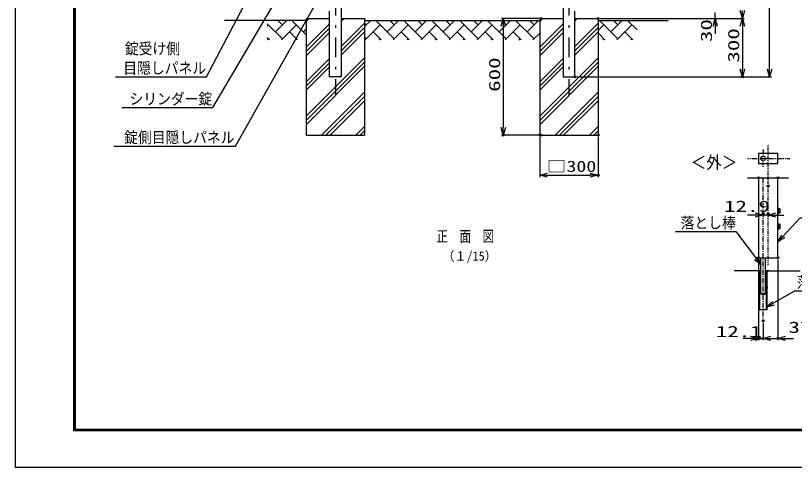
# Model space of a CAD drawing. Units: millimetres, scale not verified. Extents: x -4455 to 4455, y -3150 to 3150.
# Drawn here: x -4455 to -453, y -3150 to -829 of the extents above; entities that cross this region are included whole.
import ezdxf
from ezdxf.enums import TextEntityAlignment as Align

# ---------------------------------------------------------------- set-up
doc = ezdxf.new("R2010")
doc.units = ezdxf.units.MM
doc.header["$LTSCALE"] = 20
doc.header["$PDMODE"] = 32
doc.header["$PDSIZE"] = 10
doc.linetypes.add('USER1', pattern=[10.7, 5, -2.5, 0.7, -2.5])
doc.linetypes.add('USER2', pattern=[0.375, 0.25, -0.125])
for name, color, linetype, lineweight in [('0-0_外形線', 7, 'Continuous', 25), ('0-1_寸法線', 4, 'Continuous', 25), ('0-2_0', 3, 'USER2', 25), ('0-5_軸線', 2, 'USER1', 25), ('0-6_扉縦枠', 7, 'Continuous', 25), ('0-9_ハッチング', 4, 'Continuous', 25), ('0-C_1', 7, 'Continuous', 25)]:
    doc.layers.add(name, color=color, linetype=linetype, lineweight=lineweight)
doc.layers.add('0-3_DEFPOINTS', color=7, linetype='Continuous')
doc.styles.add('ＭＳ ゴシック', font='')
doc.styles.get('ＭＳ ゴシック').set_extended_font_data('MS Gothic')

# ---------------------------------------------------------------- blocks, each defined once
blk = doc.blocks.new('_Open30')
at = {"layer": '0-2_0', "color": 4, "linetype": 'Continuous'}
blk.add_line((0, 0), (-20, 0), dxfattribs=at)
blk.add_lwpolyline([(-20, 5.36), (0, 0), (-20, -5.36)], dxfattribs=at)
blk = doc.blocks.new('otosi')
at = {"layer": '0-0_外形線', "color": 4}
for p, q in [((-2167.7, -2001.9), (-740.9, -2001.9)), ((-1001, -2001.9), (-740.9, -2001.9)), ((-740.9, -2001.9), (-721.3, -1960.1)), ((-651.7, -2043.8), (-721.3, -1960.1)), ((-651.7, -2043.8), (-632.1, -2001.9)), ((-632.1, -2001.9), (-17.4, -2001.9)), ((-632.1, -2001.9), (2049.1, -2001.9)), ((-333.4, -11556.7), (3250.9, -11556.7))]:
    blk.add_line(p, q, dxfattribs=at)
at = {"layer": '0-0_外形線'}
for p, q in [((-1057.4, -2001.9), (-1057.4, -10196.7)), ((942.6, -10196.7), (942.6, -2001.9)), ((942.6, -5076.7), (942.6, -5716.7)), ((982.6, -5076.7), (942.6, -5076.7)), ((982.6, -5076.7), (982.6, -5716.7)), ((1148.6, -5165.7), (982.6, -5165.7)), ((1148.6, -5281.3), (982.6, -5281.3)), ((1148.6, -5512.1), (982.6, -5512.1)), ((1148.6, -5165.7), (988.6, -5165.7)), ((1148.6, -5281.3), (988.6, -5281.3)), ((1148.6, -5512.1), (988.6, -5512.1)), ((1148.6, -5165.7), (1148.6, -5627.7)), ((982.6, -5716.7), (942.6, -5716.7)), ((1148.6, -5627.7), (982.6, -5627.7)), ((1148.6, -5627.7), (988.6, -5627.7)), ((942.6, -6676.7), (942.6, -7316.7)), ((982.6, -6696.7), (942.6, -6696.7)), ((982.6, -6676.7), (982.6, -7316.7)), ((1148.6, -6765.7), (982.6, -6765.7)), ((1148.6, -6881.3), (982.6, -6881.3)), ((1148.6, -7112.1), (982.6, -7112.1)), ((1148.6, -6765.7), (988.6, -6765.7)), ((1148.6, -6881.3), (988.6, -6881.3)), ((1148.6, -7112.1), (988.6, -7112.1)), ((1148.6, -6765.7), (1148.6, -7227.7)), ((982.6, -7316.7), (942.6, -7316.7)), ((1148.6, -7227.7), (982.6, -7227.7)), ((1148.6, -7227.7), (988.6, -7227.7)), ((-1057.4, -10196.7), (942.6, -10196.7)), ((-813.4, -13876.7), (-813.4, -10196.7)), ((-333.4, -13876.7), (-333.4, -10196.7)), ((-973.4, -15556.7), (-973.4, -11556.7)), ((-925.4, -15556.7), (-925.4, -11556.7)), ((-221.4, -15556.7), (-221.4, -11556.7)), ((-173.4, -15556.7), (-173.4, -11556.7)), ((-813.4, -13876.7), (-333.4, -13876.7)), ((-733.4, -13956.7), (-813.4, -13876.7)), ((-733.4, -13956.7), (-413.4, -13956.7)), ((-413.4, -13956.7), (-333.4, -13876.7)), ((-173.4, -15556.7), (-973.4, -15556.7))]:
    blk.add_line(p, q, dxfattribs=at)
at = {"layer": '0-1_寸法線'}
for p, q in [((-1373.4, -5813.9), (-2173.4, -5813.9)), ((-57.4, -5813.9), (-573.4, -5813.9)), ((-573.4, -5852), (-573.4, -6013.9)), ((-57.4, -5852), (-57.4, -6013.9)), ((742.6, -5813.9), (1542.6, -5813.9)), ((-1057.4, -10396.7), (-1057.4, -18684.1)), ((942.6, -10396.7), (942.6, -18684.1)), ((-573.4, -16874.1), (-573.4, -18684.1)), ((-573.4, -16874.1), (-573.4, -18684.1)), ((-1857.4, -18484.1), (-2657.4, -18484.1)), ((-1373.4, -18484.1), (-2173.4, -18484.1)), ((-1057.4, -18484.1), (-573.4, -18484.1)), ((-573.4, -18484.1), (942.6, -18484.1)), ((226.6, -18484.1), (1026.6, -18484.1)), ((1742.6, -18484.1), (2542.6, -18484.1))]:
    blk.add_line(p, q, dxfattribs=at)
blk.add_lwpolyline([(-1057.4, -520), (942.6, -520), (942.6, 520), (-1057.4, 520)], close=True, dxfattribs=at)
for points in [[(9406.2, -6131.1), (3198.8, -6131.1), (970.1, -8535.7)], [(-9579.9, -7512.8), (-3372.4, -7512.8), (-837.7, -10879.4)], [(10442.2, -13625.9), (2659.9, -13625.9), (-180.7, -15247.9)]]:
    blk.add_lwpolyline(points, dxfattribs=at)
at = {"layer": '0-2_0', "color": 4, "linetype": 'Continuous'}
for p, q in [((-813.4, -11556.7), (-3550.4, -11556.7)), ((3.7, -11556.7), (-333.4, -11556.7))]:
    blk.add_line(p, q, dxfattribs=at)
at = {"layer": '0-3_DEFPOINTS', "color": 4}
for p in [(-1057.4, -2001.9), (942.6, -2001.9), (-57.4, -2832.7), (-934.5, -13038.4), (-238.9, -13265.1)]:
    blk.add_point(p, dxfattribs=at)
at = {"layer": '0-3_DEFPOINTS'}
for p in [(-573.4, -5652), (-573.4, -5813.9), (-57.4, -5652), (-1057.4, -10196.7), (942.6, -10196.7), (-573.4, -16674.1), (-573.4, -18484.1), (942.6, -18484.1)]:
    blk.add_point(p, dxfattribs=at)
at = {"layer": '0-5_軸線'}
for p, q in [((-573.4, 924.7), (-573.4, 267)), ((-57.4, -10959), (-57.4, 1460.8)), ((-2168.8, 0), (2168.8, 0)), ((-627.4, 0), (-840.4, 0)), ((-600.4, 0), (-546.4, 0)), ((-573.4, -27), (-573.4, 27)), ((-519.4, 0), (-306.4, 0)), ((-573.4, -857), (-573.4, -267)), ((-573.4, -16674.1), (-573.4, -2001.9))]:
    blk.add_line(p, q, dxfattribs=at)
blk.add_circle((-573.4, 0), 240, dxfattribs=at)
at = {"layer": '0-6_扉縦枠', "color": 4}
blk.add_line((-1057.4, -10196.7), (-813.4, -10196.7), dxfattribs=at)
at = {"layer": '0-1_寸法線', "xscale": 40, "yscale": 40}
for p in [(-573.4, -5813.9), (-1057.4, -18484.1), (-573.4, -18484.1)]:
    blk.add_blockref('_Open30', p, dxfattribs=at)
for p, rotation in [((-57.4, -5813.9), 180), ((942.6, -8564.8), 226.66562), ((-813.4, -10911.1), 307.40873), ((-215.6, -15267.6), 209.38363), ((-573.4, -18484.1), 180), ((942.6, -18484.1), 180)]:
    blk.add_blockref('_Open30', p, dxfattribs=dict(at, rotation=rotation))
at = {"layer": '0-0_外形線', "style": 'ＭＳ ゴシック', "width": 0.9}
for s, p in [('＜外＞', (-8008.8, -1455)), ('＜内＞', (3952.2, -1402.8)), ('落とし部', (7706.1, -17695.9))]:
    blk.add_text(s, height=1299, dxfattribs=at).set_placement(p, align=Align.BOTTOM_LEFT)
at = {"layer": '0-1_寸法線', "color": 2, "style": 'ＭＳ ゴシック', "width": 1.5}
for s, p in [('12.9', (-4585.7, -5835.9)), ('37.9', (2029.1, -18266.6)), ('12.1', (-5428.8, -18706.1))]:
    blk.add_text(s, height=1155, dxfattribs=at).set_placement(p, align=Align.BOTTOM_LEFT)
at = {"layer": '0-2_0', "color": 2, "style": 'ＭＳ ゴシック', "width": 0.9}
for s, p in [('錠受け側', (3438.8, -4153.1)), ('扉縦枠', (3438.8, -6153.1)), ('落とし棒', (-9052.4, -7534.9)), ('落とし受け', (2899.9, -13647.9))]:
    blk.add_text(s, height=1155, dxfattribs=at).set_placement(p, align=Align.BOTTOM_LEFT)

msp = doc.modelspace()

# ---------------------------------------------------------------- linework, layer by layer
at = {"layer": '0-0_外形線'}
for p, q in [((-2781.2, -509.03), (-2781.2, -1143.53)), ((-1641.7, -688.52), (-1641.7, -1143.53)), ((-2841.7, -1143.53), (-2841.7, -805.88)), ((-1581.2, -1143.53), (-1581.2, -805.88)), ((-2961.45, -853.53), (-3381.45, -853.53)), ((-2961.45, -843.53), (-2961.45, -1443.53)), ((-2961.45, -843.53), (-2841.7, -843.53)), ((-2781.2, -843.53), (-2661.45, -843.53)), ((-2661.5, -853.53), (-1761.45, -853.53)), ((-2661.45, -843.53), (-2661.45, -1443.53)), ((-1761.45, -843.53), (-1641.7, -843.53)), ((-1761.45, -843.53), (-1761.45, -1443.53)), ((-1581.2, -843.53), (-1461.45, -843.53)), ((-1461.45, -843.53), (-1461.45, -1443.53)), ((-1461.45, -853.53), (-1101.45, -853.53)), ((-2781.2, -1143.53), (-2841.7, -1143.53)), ((-1641.7, -1143.53), (-1581.2, -1143.53)), ((-2961.45, -1443.53), (-2661.45, -1443.53)), ((-1761.45, -1443.53), (-1461.45, -1443.53))]:
    msp.add_line(p, q, dxfattribs=at)
at = {"layer": '0-1_寸法線'}
for p, q in [((-580.23, -1103.53), (-580.23, 919.48)), ((-860.23, -843.53), (-860.23, -813.52)), ((-1766.2, -843.53), (-1958.77, -843.53)), ((-1451.5, -843.53), (-850.23, -843.53)), ((-1451.5, -843.53), (-710.23, -843.53)), ((-1451.5, -843.53), (-710.23, -843.53)), ((-1948.77, -883.53), (-1948.77, -1403.53)), ((-860.23, -883.53), (-860.23, -923.53)), ((-720.23, -883.53), (-720.23, -1103.53)), ((-1571.2, -1143.53), (-570.23, -1143.53)), ((-1571.2, -1143.53), (-710.23, -1143.53)), ((-1766.2, -1443.53), (-1958.77, -1443.53)), ((-1761.45, -1452.45), (-1761.45, -1658.36)), ((-1461.45, -1452.45), (-1461.45, -1658.36)), ((-1721.45, -1648.36), (-1501.45, -1648.36))]:
    msp.add_line(p, q, dxfattribs=at)
for points in [[(-3909.65, -1301.91), (-3441.79, -1301.91), (-2698.44, -38.59)], [(-3950.59, -1499.88), (-3325.25, -1499.88), (-2543.09, -111.37)], [(-3941.3, -1143.82), (-3473.45, -1143.82), (-2932.86, -112.24)]]:
    msp.add_lwpolyline(points, dxfattribs=at)
at = {"layer": '0-2_0', "linetype": 'Continuous'}
msp.add_lwpolyline([(-4455.1, 3150.06), (4454.9, 3150.06), (4454.9, -3149.94), (-4455.1, -3149.94)], close=True, dxfattribs=at)
at = {"layer": '0-2_0', "color": 7, "linetype": 'Continuous'}
for points in [[(-4155.1, 2962.56), (4154.9, 2962.56), (4154.9, -2962.44), (-4155.1, -2962.44)], [(-4153.22, 2960.68), (4153.03, 2960.68), (4153.03, -2960.57), (-4153.22, -2960.57)], [(-4151.35, 2958.81), (4151.15, 2958.81), (4151.15, -2958.69), (-4151.35, -2958.69)], [(-4149.47, 2956.93), (4149.28, 2956.93), (4149.28, -2956.82), (-4149.47, -2956.82)], [(-4147.6, 2955.06), (4147.4, 2955.06), (4147.4, -2954.94), (-4147.6, -2954.94)]]:
    msp.add_lwpolyline(points, close=True, dxfattribs=at)
at = {"layer": '0-3_DEFPOINTS'}
for p in [(-1756.2, -843.53), (-1461.5, -843.53), (-1461.5, -843.53), (-1581.2, -1143.53), (-720.23, -1143.53), (-1948.77, -1443.53), (-1761.45, -1442.45), (-1756.2, -1443.53), (-1461.45, -1442.45), (-1461.45, -1648.36)]:
    msp.add_point(p, dxfattribs=at)
at = {"layer": '0-5_軸線'}
for p, q in [((-2811.45, 984.04), (-2811.45, -1239.46)), ((-1611.45, 984.04), (-1611.45, -1239.46))]:
    msp.add_line(p, q, dxfattribs=at)
at = {"layer": '0-9_ハッチング'}
for p, q in [((-3084.04, -948.19), (-3161.45, -870.78)), ((-3161.45, -881.92), (-3155.88, -876.35)), ((-3119.96, -912.27), (-3061.21, -853.53)), ((-3084.04, -876.35), (-3106.87, -853.53)), ((-3089.37, -953.53), (-3012.2, -876.35)), ((-2961.45, -927.1), (-3035.02, -853.53)), ((-2961.45, -855.26), (-2963.18, -853.53)), ((-2961.45, -859.33), (-2945.64, -843.53)), ((-2961.45, -991.91), (-2841.7, -872.16)), ((-2781.2, -855.86), (-2768.87, -843.53)), ((-2781.2, -988.44), (-2661.45, -868.69)), ((-2661.45, -884.81), (-2630.16, -853.53)), ((-2652.99, -876.35), (-2661.45, -867.89)), ((-2658.32, -953.53), (-2581.15, -876.35)), ((-2509.3, -948.19), (-2603.97, -853.53)), ((-2545.22, -912.27), (-2486.48, -853.53)), ((-2509.3, -876.35), (-2532.13, -853.53)), ((-2514.64, -953.53), (-2437.46, -876.35)), ((-2365.62, -948.19), (-2460.29, -853.53)), ((-2401.54, -912.27), (-2342.79, -853.53)), ((-2365.62, -876.35), (-2388.44, -853.53)), ((-2370.95, -953.53), (-2293.78, -876.35)), ((-2221.94, -948.19), (-2316.6, -853.53)), ((-2257.86, -912.27), (-2199.11, -853.53)), ((-2221.94, -876.35), (-2244.76, -853.53)), ((-2227.27, -953.53), (-2150.09, -876.35)), ((-2078.25, -948.19), (-2172.92, -853.53)), ((-2114.17, -912.27), (-2055.43, -853.53)), ((-2078.25, -876.35), (-2101.08, -853.53)), ((-2083.58, -953.53), (-2006.41, -876.35)), ((-1934.57, -948.19), (-2029.23, -853.53)), ((-1970.49, -912.27), (-1911.74, -853.53)), ((-1934.57, -876.35), (-1957.39, -853.53)), ((-1939.9, -953.53), (-1862.73, -876.35)), ((-1790.88, -948.19), (-1885.55, -853.53)), ((-1826.8, -912.27), (-1768.06, -853.53)), ((-1790.88, -876.35), (-1813.71, -853.53)), ((-1761.45, -859.33), (-1745.64, -843.53)), ((-1761.45, -991.91), (-1641.7, -872.16)), ((-1581.2, -855.86), (-1568.87, -843.53)), ((-1581.2, -988.44), (-1461.45, -868.69)), ((-1461.45, -906.13), (-1431.67, -876.35)), ((-1359.83, -948.19), (-1454.5, -853.53)), ((-1395.75, -912.27), (-1337.01, -853.53)), ((-1359.83, -876.35), (-1382.66, -853.53)), ((-1365.16, -953.53), (-1287.99, -876.35)), ((-1261.45, -902.89), (-1310.81, -853.53)), ((-3006.87, -953.53), (-3048.12, -912.27)), ((-2976.28, -912.27), (-2961.45, -897.44)), ((-2961.45, -1014.01), (-2841.7, -894.26)), ((-2961.45, -1036.11), (-2841.7, -916.36)), ((-2781.2, -1010.54), (-2661.45, -890.79)), ((-2781.2, -1032.63), (-2661.45, -912.88)), ((-2575.81, -953.53), (-2617.07, -912.27)), ((-2432.13, -953.53), (-2473.38, -912.27)), ((-2288.44, -953.53), (-2329.7, -912.27)), ((-2144.76, -953.53), (-2186.01, -912.27)), ((-2001.08, -953.53), (-2042.33, -912.27)), ((-1857.39, -953.53), (-1898.65, -912.27)), ((-1796.22, -953.53), (-1761.45, -918.76)), ((-1761.45, -1014.01), (-1641.7, -894.26)), ((-1761.45, -1036.11), (-1641.7, -916.36)), ((-1581.2, -1010.54), (-1461.45, -890.79)), ((-1581.2, -1032.63), (-1461.45, -912.88)), ((-1426.34, -953.53), (-1461.45, -918.42)), ((-1282.66, -953.53), (-1323.91, -912.27)), ((-3150.55, -953.53), (-3161.45, -942.63)), ((-3161.21, -953.53), (-3155.88, -948.19)), ((-3017.53, -953.53), (-3012.2, -948.19)), ((-2652.99, -948.19), (-2661.45, -939.73)), ((-2586.48, -953.53), (-2581.15, -948.19)), ((-2442.79, -953.53), (-2437.46, -948.19)), ((-2299.11, -953.53), (-2293.78, -948.19)), ((-2155.43, -953.53), (-2150.09, -948.19)), ((-2011.74, -953.53), (-2006.41, -948.19)), ((-1868.06, -953.53), (-1862.73, -948.19)), ((-1437.01, -953.53), (-1431.67, -948.19)), ((-1293.32, -953.53), (-1287.99, -948.19)), ((-2961.45, -1345.47), (-2661.45, -1045.47)), ((-2961.45, -1168.69), (-2841.7, -1048.94)), ((-2961.45, -1367.56), (-2661.45, -1067.56)), ((-2961.45, -1190.79), (-2841.7, -1071.04)), ((-1761.45, -1345.47), (-1461.45, -1045.47)), ((-1761.45, -1168.69), (-1641.7, -1048.94)), ((-1761.45, -1367.56), (-1461.45, -1067.56)), ((-1761.45, -1190.79), (-1641.7, -1071.04)), ((-2961.45, -1389.66), (-2661.45, -1089.66)), ((-2961.45, -1212.88), (-2841.7, -1093.13)), ((-1761.45, -1389.66), (-1461.45, -1089.66)), ((-1761.45, -1212.88), (-1641.7, -1093.13)), ((-2882.73, -1443.53), (-2661.45, -1222.24)), ((-1682.73, -1443.53), (-1461.45, -1222.24)), ((-2860.63, -1443.53), (-2661.45, -1244.34)), ((-2838.54, -1443.53), (-2661.45, -1266.44)), ((-1660.63, -1443.53), (-1461.45, -1244.34)), ((-1638.54, -1443.53), (-1461.45, -1266.44)), ((-2705.95, -1443.53), (-2661.45, -1399.02)), ((-1505.95, -1443.53), (-1461.45, -1399.02)), ((-2683.86, -1443.53), (-2661.45, -1421.12)), ((-1483.86, -1443.53), (-1461.45, -1421.12)), ((-2661.76, -1443.53), (-2661.45, -1443.21)), ((-1461.76, -1443.53), (-1461.45, -1443.21))]:
    msp.add_line(p, q, dxfattribs=at)

# ---------------------------------------------------------------- block references
at = {"layer": '0-1_寸法線', "xscale": 2, "yscale": 2}
for p, rotation in [((-720.23, -843.53), 270), ((-1948.77, -843.53), 90), ((-860.23, -843.53), 90), ((-720.23, -843.53), 90), ((-720.23, -1143.53), 270), ((-580.23, -1143.53), 270), ((-1948.77, -1443.53), 270), ((-1761.45, -1648.36), 180)]:
    msp.add_blockref('_Open30', p, dxfattribs=dict(at, rotation=rotation))
msp.add_blockref('_Open30', (-1461.45, -1648.36), dxfattribs=at)
at = {"layer": '0-2_0', "xscale": 0.05, "yscale": 0.05}
msp.add_blockref('otosi', (-584.85, -1562.75), dxfattribs=at)

# ---------------------------------------------------------------- texts
at = {"layer": '0-1_寸法線', "color": 2, "style": 'ＭＳ ゴシック', "width": 1.5}
for s, p in [('30', (-859.13, -965.16)), ('300', (-719.13, -1070.67)), ('600', (-1947.66, -1220.67))]:
    msp.add_text(s, height=57.77, rotation=90, dxfattribs=at).set_placement(p, align=Align.BOTTOM_LEFT)
at = {"layer": '0-1_寸法線', "color": 2, "style": 'ＭＳ ゴシック'}
for s, height, width, p in [('錠受け側', 57.77, 0.9, (-3893.45, -1044.93)), ('目隠しパネル', 57.77, 0.9, (-3901.45, -1144.93)), ('シリンダー錠', 57.77, 0.9, (-3869.79, -1303.01)), ('錠側目隠しパネル', 57.77, 0.9, (-3897.25, -1500.99)), ('□300', 57.73, 1.3, (-1726.59, -1649.46))]:
    msp.add_text(s, height=height, dxfattribs=dict(at, width=width)).set_placement(p, align=Align.BOTTOM_LEFT)
at = {"layer": '0-C_1', "style": 'ＭＳ ゴシック'}
for s, height, width, p in [('正\u3000面\u3000図', 57.77, 0.75, (-2291.7, -2009.17)), ('（１/15）', 48.09, 0.95, (-2262.08, -2102.72))]:
    msp.add_text(s, height=height, dxfattribs=dict(at, width=width)).set_placement(p, align=Align.BOTTOM_LEFT)

doc.saveas('drawing.dxf')
